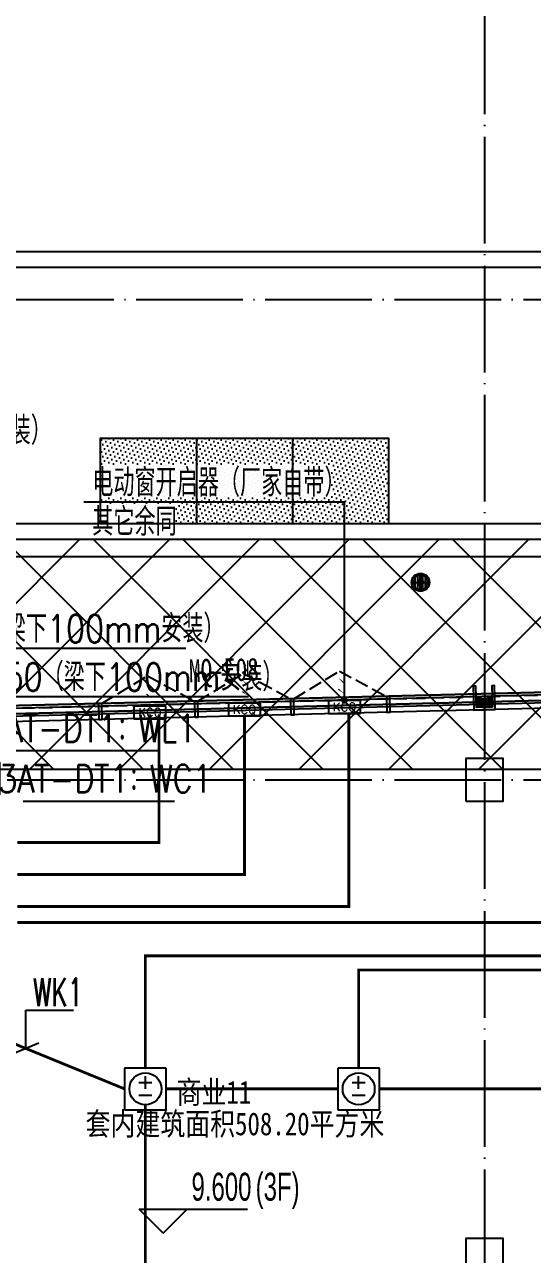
# Model space of a CAD drawing. Extents: x -233336 to 840473, y -28113 to 330904.
# Drawn here: x 41776 to 51299, y 186000 to 209056 of the extents above; entities that cross this region are included whole.
import ezdxf
from ezdxf.enums import TextEntityAlignment as Align
from ezdxf.xclip import XClip

# ---------------------------------------------------------------- set-up
doc = ezdxf.new("R2010")
doc.units = 0
doc.header["$LTSCALE"] = 1000
doc.header["$XCLIPFRAME"] = 2
for name, pattern in [('104-14# 核心筒$0$DOTE', [2.42, 2, -0.2, 0.02, -0.2]), ('14#楼幕墙$0$DASH', [0.35, 0.25, -0.1]), ('DASH', [0.35, 0.25, -0.1]), ('X-104 14#平面$0$$0$DASH', [0.35, 0.25, -0.1])]:
    doc.linetypes.add(name, pattern=pattern)
doc.layers.get('0').update_dxf_attribs({"linetype": 'CONTINUOUS'})
doc.layers.get('Defpoints').update_dxf_attribs({"linetype": 'CONTINUOUS'})
for name, color, linetype in [('104-14# 核心筒$0$A-C_玻璃幕墙', 8, 'CONTINUOUS'), ('104-14# 核心筒$0$A_AXIS-轴线', 8, '104-14# 核心筒$0$DOTE'), ('104-14# 核心筒$0$A_STR-砼柱', 8, 'CONTINUOUS'), ('14#楼幕墙$0$A-C_玻璃幕墙', 8, 'CONTINUOUS'), ('14#楼幕墙$0$A-C_窗', 8, 'CONTINUOUS'), ('CABLETRAY_DIM', 80, 'CONTINUOUS'), ('DIM-动力', 80, 'CONTINUOUS'), ('DIM-插座', 80, 'CONTINUOUS'), ('EQUIP-动力', 80, 'CONTINUOUS'), ('WIRE-动力控制', 160, 'DASH'), ('WIRE-插座', 160, 'CONTINUOUS'), ('X-104 14#平面$0$01-标注_标高', 8, 'CONTINUOUS'), ('X-104 14#平面$0$02-TEXT_房间', 9, 'CONTINUOUS'), ('X-104 14#平面$0$02-TEXT_标注', 9, 'CONTINUOUS'), ('X-104 14#平面$0$02-TEXT_门窗', 9, 'CONTINUOUS'), ('X-104 14#平面$0$A-C_玻璃幕墙', 8, 'CONTINUOUS'), ('X-104 14#平面$0$A-O_分水线', 8, 'CONTINUOUS'), ('X-104 14#平面$0$A-O_屋面', 8, 'CONTINUOUS'), ('X-104 14#平面$0$A-TECH_结构', 8, 'CONTINUOUS'), ('X-104 14#平面$0$EH_玻璃', 8, 'CONTINUOUS')]:
    doc.layers.add(name, color=color, linetype=linetype)
doc.layers.add('X-104 14#平面$0$000套内', color=8, linetype='CONTINUOUS', lineweight=30)
doc.layers.add('X-104 14#平面$0$04-不打印_辅助线', color=8, linetype='CONTINUOUS', plot=False)
doc.layers.add('X-104 14#平面$0$降板', color=8, linetype='CONTINUOUS', plot=False)
doc.styles.add('_TEL_DIM', font='ROMANS2', dxfattribs={"width": 0.8, "height": 3.5, "bigfont": 'HZDF2'})
doc.styles.get("Standard").update_dxf_attribs({"font": 'GBENOR', "bigfont": 'GBCBIG'})
doc.styles.add('X-104 14#平面$0$_TCH_DIM', font='ros.shx', dxfattribs={"width": 0.8, "bigfont": 'jd.shx'})
doc.styles.add('X-104 14#平面$0$_TCH_SPACE', font='STXIHEI.TTF', dxfattribs={"width": 0.8, "height": 5})
doc.styles.add('X-104 14#平面$0$_TCH_WINDOW', font='STXIHEI.TTF', dxfattribs={"width": 0.75, "height": 3.5})
doc.styles.add('X-104 14#平面$0$Standard', font='STXIHEI.TTF', dxfattribs={"width": 0.8})

# ---------------------------------------------------------------- blocks, each defined once
blk = doc.blocks.new('14#楼幕墙$0$A$C678332E3')
blk.add_lwpolyline([(0, 0), (60, 0), (60, 300), (0, 300)], close=True)
blk = doc.blocks.new('14#楼幕墙$0$$LinePat$岩棉板')
at = {"color": 0}
for p, q in [((0, -17), (12, -67)), ((12, -67), (24, -17))]:
    blk.add_line(p, q, dxfattribs=at)
for centre, start, end in [((12, -17), 0, 180), ((0, -67), 270, 0), ((24, -67), 180, 270)]:
    blk.add_arc(centre, 12, start, end, dxfattribs=at)
at = {"layer": 'Defpoints'}
blk.add_point((0, 0), dxfattribs=at)
at = {"layer": 'Defpoints', "color": 0}
blk.add_point((24, -84), dxfattribs=at)
blk = doc.blocks.new('*U155')
blk.add_lwpolyline([(300, 0), (0, 0), (0, 150), (300, 150)], close=True)
at = {"color": 8, "xscale": -1.785714284225998, "yscale": 1.782568518697715, "zscale": 1.782568518697715, "rotation": 180}
for p in [(0, 0), (43, 0), (86, 0), (129, 0), (171, 0), (214, 0), (257, 0)]:
    blk.add_blockref('14#楼幕墙$0$$LinePat$岩棉板', p, dxfattribs=at)
blk = doc.blocks.new('14#楼幕墙$0$A$C07E80D9E')
blk.add_lwpolyline([(-350, -50), (-50, -50), (-50, -450), (0, -450), (0, 0), (-400, 0), (-400, -450), (-350, -450)], close=True)
for points in [[(-50, -200), (-350, -200)], [(-50, -220), (-350, -220)]]:
    blk.add_lwpolyline(points)
at = {"layer": '14#楼幕墙$0$A-C_玻璃幕墙', "rotation": 180}
blk.add_blockref('*U155', (-50, -50), dxfattribs=at)
blk = doc.blocks.new('14#楼幕墙$0$A$C140B3602')
for name, p, rotation in [('14#楼幕墙$0$A$C07E80D9E', (33182, 16419), 180.4441616166542), ('14#楼幕墙$0$A$C678332E3', (26152, 16364), 0.4441616165203613), ('14#楼幕墙$0$A$C678332E3', (27952, 16378), 0.4441616165203613), ('14#楼幕墙$0$A$C678332E3', (29752, 16392), 0.4441616165203613), ('14#楼幕墙$0$A$C678332E3', (31552, 16406), 0.4441616165203613)]:
    blk.add_blockref(name, p, dxfattribs=dict(rotation=rotation))
blk = doc.blocks.new('14#楼幕墙$0$A$C22714246')
at = {"linetype": '14#楼幕墙$0$DASH'}
blk.add_lwpolyline([(1740, 497), (870, 0), (0, 497)], dxfattribs=at)
at = {"layer": '14#楼幕墙$0$A-C_玻璃幕墙', "color": 1}
blk.add_lwpolyline([(899, 122, 0, 25, 0), (802, 217, 0, 0, 0), (900, 340, 25, 0, 0), (796, 422, 0, 0, 0)], format="xyseb", dxfattribs=at)
blk = doc.blocks.new('14#楼幕墙')
at = {"layer": '14#楼幕墙$0$A-C_玻璃幕墙'}
for p, q in [((62738, 196820), (22065, 195795)), ((53962, 196549), (36028, 196097)), ((53966, 196399), (36032, 195947)), ((53969, 196299), (36034, 195847))]:
    blk.add_line(p, q, dxfattribs=at)
blk.add_lwpolyline([(120742, 216995), (99427, 222925), (92266, 197155), (62308, 195791), (62738, 196820), (22065, 195795), (17309, 179208), (53491, 179840), (52927, 177185), (83500, 178466), (82418, 175654), (109062, 173768), (119297, 188914), (117563, 189300)], close=True, dxfattribs=at)
at = {"layer": '14#楼幕墙$0$A-C_玻璃幕墙', "rotation": 1.000000000000248}
blk.add_blockref('14#楼幕墙$0$A$C140B3602', (17309, 179208), dxfattribs=at)
at = {"layer": '14#楼幕墙$0$A-C_窗', "rotation": 181.4441616166522}
for p in [(46751, 196914), (48550, 196959), (44951, 196868)]:
    blk.add_blockref('14#楼幕墙$0$A$C22714246', p, dxfattribs=at)
blk = doc.blocks.new('_FZHK')
blk.add_lwpolyline([(-0.5, -0.5), (0.5, -0.5), (0.5, 0.5), (-0.5, 0.5)], close=True)
blk = doc.blocks.new('104-14# 核心筒')
at = {"layer": '104-14# 核心筒$0$A-C_玻璃幕墙'}
blk.add_lwpolyline([(82417.6, 175653.6), (83499.8, 178465.9), (52926.6, 177184.7), (53491, 179839.8), (17309.3, 179208.2), (22065.4, 195794.6), (62738.3, 196820), (62307.5, 195791.2), (92265.6, 197155.1), (99426.9, 222925), (120741.8, 216994.6), (117562.9, 189300.5), (119297.3, 188914.5), (109062.3, 173767.9), (82417.6, 175653.6)], dxfattribs=at)
at = {"layer": '104-14# 核心筒$0$A_AXIS-轴线'}
for p, q in [((50400, 228733.6), (50400, 169654.9)), ((-9370.1, 203900), (120259.9, 203900)), ((-9370.1, 194900), (120259.9, 194900))]:
    blk.add_line(p, q, dxfattribs=at)
at = {"layer": '104-14# 核心筒$0$A_STR-砼柱', "xscale": 700, "yscale": 800, "zscale": 800}
for p in [(50400, 194900), (50400, 185900)]:
    blk.add_blockref('_FZHK', p, dxfattribs=at)
blk = doc.blocks.new('X-104 14#平面$0$ydl')
h = blk.add_hatch()
h.set_pattern_fill('ANSI31', color=8, scale=30, angle=45)
h.set_pattern_definition([(90, (0, 0), (-47.625, 1e-14), [])])
edge = h.paths.add_edge_path()
edge.add_arc((0, 0), 138, 0, 360)
for radius in [168, 138]:
    blk.add_circle((0, 0), radius)
at = {"layer": 'X-104 14#平面$0$04-不打印_辅助线'}
for p, q in [((-168, 0), (168, 0)), ((0, 168), (0, -168))]:
    blk.add_line(p, q, dxfattribs=at)
blk = doc.blocks.new('X-104 14#平面$0$ydlzh')
at = {"layer": 'X-104 14#平面$0$A-O_分水线'}
blk.add_blockref('X-104 14#平面$0$ydl', (-41670, -7179), dxfattribs=at)
blk = doc.blocks.new('X-104 14#平面')
at = {"layer": 'X-104 14#平面$0$EH_玻璃'}
h = blk.add_hatch(dxfattribs=at)
h.set_pattern_fill('DOTS', color=256, scale=50, angle=45)
h.paths.add_polyline_path([(48602, 201300), (43200, 201300), (43200, 199700), (48602, 199700)])
at = {"layer": 'X-104 14#平面$0$降板'}
h = blk.add_hatch(dxfattribs=at)
h.set_pattern_fill('ANSI37', color=256, scale=750)
h.set_pattern_definition([(45, (0, 0), (-841.899, 841.899), []), (135, (0, 0), (-841.899, -841.899), [])])
h.paths.add_polyline_path([(89162.1, 208711.5), (77269.5, 199400), (23400, 199400), (23400, 195100), (77400, 195100), (77400, 194900), (95400, 194900), (95400, 203900.1), (95192.4, 203900), (96001.6, 206808.6)])
blk.add_circle((49200, 198600), 50)
at = {"layer": 'X-104 14#平面$0$000套内'}
blk.add_lwpolyline([(59650, 177616.6), (53113.6, 177342.7), (53676.9, 179993), (17509.3, 179361.7), (21061.6, 191750), (22050, 191750), (22050, 186000), (23450, 186000), (23450, 184600), (29250, 184600), (29250, 186000), (33800, 186000), (33800, 192000), (41300, 192000), (41300, 196129.5), (59650, 196592.1)], close=True, dxfattribs=at)
at = {"layer": 'X-104 14#平面$0$01-标注_标高'}
for p, q in [((44374.4, 186399.1), (43924.4, 186849.1)), ((43924.4, 186849.1), (45959.2, 186849.1)), ((44374.4, 186399.1), (44824.4, 186849.1))]:
    blk.add_line(p, q, dxfattribs=at)
at = {"layer": 'X-104 14#平面$0$04-不打印_辅助线'}
blk.add_lwpolyline([(89162.1, 208711.5), (77269.5, 199400), (23400, 199400), (23400, 195100), (77400, 195100), (77400, 194900), (95400, 194900), (95400, 203900.1), (95192.4, 203900), (96001.6, 206808.6)], close=True, dxfattribs=at)
at = {"layer": 'X-104 14#平面$0$A-C_玻璃幕墙'}
for p, q in [((45000, 201300), (45000, 199700)), ((46800, 201300), (46800, 199700)), ((43200, 199700), (48600, 199700))]:
    blk.add_line(p, q, dxfattribs=at)
for points in [[(82417.6, 175653.6), (83499.8, 178465.9), (52926.6, 177184.7), (53491, 179839.8), (17309.3, 179208.2), (22065.4, 195794.6), (62738.3, 196820), (62307.5, 195791.2), (92265.6, 197155.1), (99426.9, 222925), (120741.8, 216994.6), (117562.9, 189300.5), (119297.3, 188914.5), (109062.3, 173767.9), (82417.6, 175653.6)], [(43200, 199700), (43200, 201300), (48600, 201300), (48600, 199700)]]:
    blk.add_lwpolyline(points, dxfattribs=at)
at = {"layer": 'X-104 14#平面$0$A-O_屋面', "ltscale": 5}
blk.add_line((8392.2, 199700), (67250, 199700), dxfattribs=at)
blk.add_lwpolyline([(733.1, 201211.6), (-347.3, 201441.2), (366.7, 204800), (66340.6, 204800), (83503.2, 220379.7), (87317.1, 219318.6), (85626.8, 213243.3), (85337.7, 213323.7), (86947.6, 219110), (83582.3, 220046.3), (66456.4, 204500), (609.6, 204500), (8.5, 201672.3), (795.4, 201505)], close=True, dxfattribs=at)
blk.add_lwpolyline([(67250, 199080), (23400, 199080)], dxfattribs=at)
at = {"layer": 'X-104 14#平面$0$A-TECH_结构', "linetype": 'X-104 14#平面$0$$0$DASH'}
blk.add_lwpolyline([(108910.7, 174079.4), (118802, 188717.3), (117234.1, 189066.3), (120414.6, 216774.3), (99635.6, 222555.6), (95312.9, 207000.2), (89162.1, 208711.5), (77269.5, 199400), (8635.1, 199400), (5919.8, 186625.4), (-2502.5, 188415.7), (-5635.8, 173674.9), (40532.1, 175690.6), (40199.6, 173602.3), (83848.5, 175853.1)], close=True, dxfattribs=at)
blk.add_lwpolyline([(82521.6, 175784.7), (83573.8, 178519), (52988.9, 177237.3), (53553, 179890.9), (17376, 179259.4), (22103.3, 195745.6), (62662.4, 196768.1), (62230.9, 195737.7), (92304.1, 197106.8), (95072, 207067.2)], dxfattribs=at)
ref = blk.add_blockref('104-14# 核心筒', (0, 0))
XClip(ref).set_block_clipping_path([(-38664.3623821461, -25500), (139216.5485069363, 330900)])
for name, p in [('14#楼幕墙', (0, 0)), ('X-104 14#平面$0$ydlzh', (90870.4, 205778.6))]:
    blk.add_blockref(name, p)
at = {"layer": 'X-104 14#平面$0$01-标注_标高', "color": 7, "style": 'X-104 14#平面$0$_TCH_DIM', "width": 0.64}
for s, p in [('9.600', (44906.2, 187006.6)), ('(3F)', (46109.2, 187006.6))]:
    blk.add_text(s, height=525, dxfattribs=at).set_placement(p)
at = {"layer": 'X-104 14#平面$0$02-TEXT_房间', "style": 'X-104 14#平面$0$_TCH_SPACE', "width": 0.8}
blk.add_text('商业11', height=428.14, dxfattribs=at).set_placement((44625.5, 188827.1))
at = {"layer": 'X-104 14#平面$0$02-TEXT_标注', "style": 'X-104 14#平面$0$Standard', "width": 0.8}
blk.add_text('套内建筑面积508.20平方米', height=428.139, dxfattribs=at).set_placement((42919.3, 188233.7))
at = {"layer": 'X-104 14#平面$0$02-TEXT_门窗', "style": 'X-104 14#平面$0$_TCH_WINDOW', "width": 0.75}
blk.add_text('MQ-E08', height=428.14, rotation=1.44416, dxfattribs=at).set_placement((44863.6, 196726.2))
blk = doc.blocks.new('$equip$00001344')
for p, q in [((0.65, 0.65), (-0.65, 0.65)), ((-0.65, 0.65), (-0.65, -0.65)), ((0, 0), (0, 0.4)), ((0.65, -0.65), (0.65, 0.65)), ((-0.2, 0.2), (0.2, 0.2)), ((-0.2, -0.2), (0.2, -0.2)), ((-0.65, -0.65), (0.65, -0.65))]:
    blk.add_line(p, q)
blk.add_circle((0, 0), 0.5)
for p in [(0, 0.65), (-0.65, 0), (0.65, 0), (0, -0.65)]:
    blk.add_point(p)
at = {"flags": 9}
blk.add_attdef('A', (0, 0), '', height=0.00002, dxfattribs=at)
blk = doc.blocks.new('$equip$00001816')
for p, q in [((0.75, 0.6), (-0.75, 0.6)), ((-0.75, 0.6), (-0.75, 0)), ((0.75, 0), (0.75, 0.6)), ((-0.75, 0), (0.75, 0))]:
    blk.add_line(p, q)
for p in [(0, 0.6), (-0.75, 0.3), (0, 0), (0.75, 0.3)]:
    blk.add_point(p)
at = {"color": 7, "style": '_TEL_DIM'}
blk.add_attdef('$TEXT$', text='', height=0.4, dxfattribs=at).set_placement((0, 0.3), align=Align.MIDDLE_CENTER)
at = {"color": 7, "style": '_TEL_DIM', "flags": 1}
blk.add_attdef('A', text='', height=0.00002, dxfattribs=at).set_placement((0, 0), align=Align.MIDDLE_CENTER)

msp = doc.modelspace()

# ---------------------------------------------------------------- linework, layer by layer
at = {"layer": 'CABLETRAY_DIM'}
for p, q in [((35922.3, 197365.7), (44801.2, 197365.7)), ((37863.2, 196458.4), (45974.2, 196458.4))]:
    msp.add_line(p, q, dxfattribs=at)
at = {"layer": 'DIM-动力', "color": 80}
for p, q in [((47776, 200103.6), (42887.5, 200103.6)), ((47776, 196382.7), (47776, 200103.6))]:
    msp.add_line(p, q, dxfattribs=at)
at = {"layer": 'DIM-动力', "color": 80, "const_width": 60}
msp.add_lwpolyline([(47776, 196352.7, 1), (47776, 196412.7, 1)], format="xyb", close=True, dxfattribs=at)
at = {"layer": 'DIM-插座', "color": 80}
for p, q in [((41200, 195444.4), (44312.7, 195444.4)), ((41750, 194500), (44588.2, 194500)), ((42044.3, 189961.2), (41560.1, 189758.3))]:
    msp.add_line(p, q, dxfattribs=at)
for points in [[(41802.2, 189859.7), (41802.2, 190580.9)], [(41802.2, 190580.9), (42690.3, 190580.9)]]:
    msp.add_lwpolyline(points, dxfattribs=at)
at = {"layer": 'WIRE-动力控制', "color": 160, "const_width": 52.5}
for points in [[(44040.8, 189492.9), (44040.8, 191597.6), (58750, 191597.6)], [(58750, 191330.9), (48040.8, 191330.9), (48040.8, 189492.9)]]:
    msp.add_lwpolyline(points, dxfattribs=at)
at = {"layer": 'WIRE-插座', "color": 160, "const_width": 52.5}
for points in [[(41640, 192521.7), (47856.8, 192521.7), (47856.8, 196144.7)], [(41640, 193121.7), (45900, 193121.7), (45900, 196095.4)], [(41640, 193721.7), (44296.5, 193721.7), (44296.5, 196039.9)], [(37688.2, 191544), (43650.8, 189102.9)], [(44430.8, 189102.9), (47650.8, 189102.9)], [(48430.8, 189102.9), (52650.8, 189102.9)], [(44040.8, 188802.9), (44040.8, 184587.1)]]:
    msp.add_lwpolyline(points, dxfattribs=at)
at = {"layer": 'WIRE-插座', "const_width": 52.5}
msp.add_lwpolyline([(41640, 192221.7), (58682.8, 192221.7)], dxfattribs=at)

# ---------------------------------------------------------------- block references
msp.add_blockref('X-104 14#平面', (0, 0))
at = {"layer": 'EQUIP-动力', "color": 80, "xscale": 400, "yscale": 400, "zscale": 400}
for p in [(44127.7, 196039.9), (45900, 196095.4), (47776, 196142.7)]:
    msp.add_blockref('$equip$00001816', p, dxfattribs=at).add_auto_attribs({'$TEXT$': 'KCQ'})
at = {"layer": 'EQUIP-动力', "color": 80, "xscale": 600, "yscale": 600, "zscale": 600}
for p in [(44040.8, 189102.9), (48040.8, 189102.9)]:
    msp.add_blockref('$equip$00001344', p, dxfattribs=at)

# ---------------------------------------------------------------- texts
at = {"layer": 'CABLETRAY_DIM', "color": 7, "style": '_TEL_DIM', "width": 0.8}
for s, p in [('非消防强电桥架100x100（梁下100mm安装）', (32552.7, 201184)), ('非消防强电桥架200x100（梁下100mm安装）', (35791.9, 197470.7)), ('非消防强电桥架100x50（梁下100mm安装）', (37252.2, 196563.4))]:
    msp.add_text(s, height=520.866, dxfattribs=at).set_placement(p)
at = {"layer": 'DIM-动力', "color": 7, "style": '_TEL_DIM', "width": 0.8}
for s, height, p in [('电动窗开启器（厂家自带）', 520.866, (43045, 200208.6)), ('其它余同', 520.87, (43045, 199473.6))]:
    msp.add_text(s, height=height, dxfattribs=at).set_placement(p)
at = {"layer": 'DIM-插座', "color": 7, "style": '_TEL_DIM'}
for s, height, width, p in [('3AT-DT1：WL1', 520.866, 0.8, (41062.6, 195601.9)), ('3AT-DT1：WC1', 520.866, 0.8, (41280.7, 194657.5)), ('WK1', 525, 0.64, (41933.4, 190655.9))]:
    msp.add_text(s, height=height, dxfattribs=dict(at, width=width)).set_placement(p)

doc.saveas('drawing.dxf')
